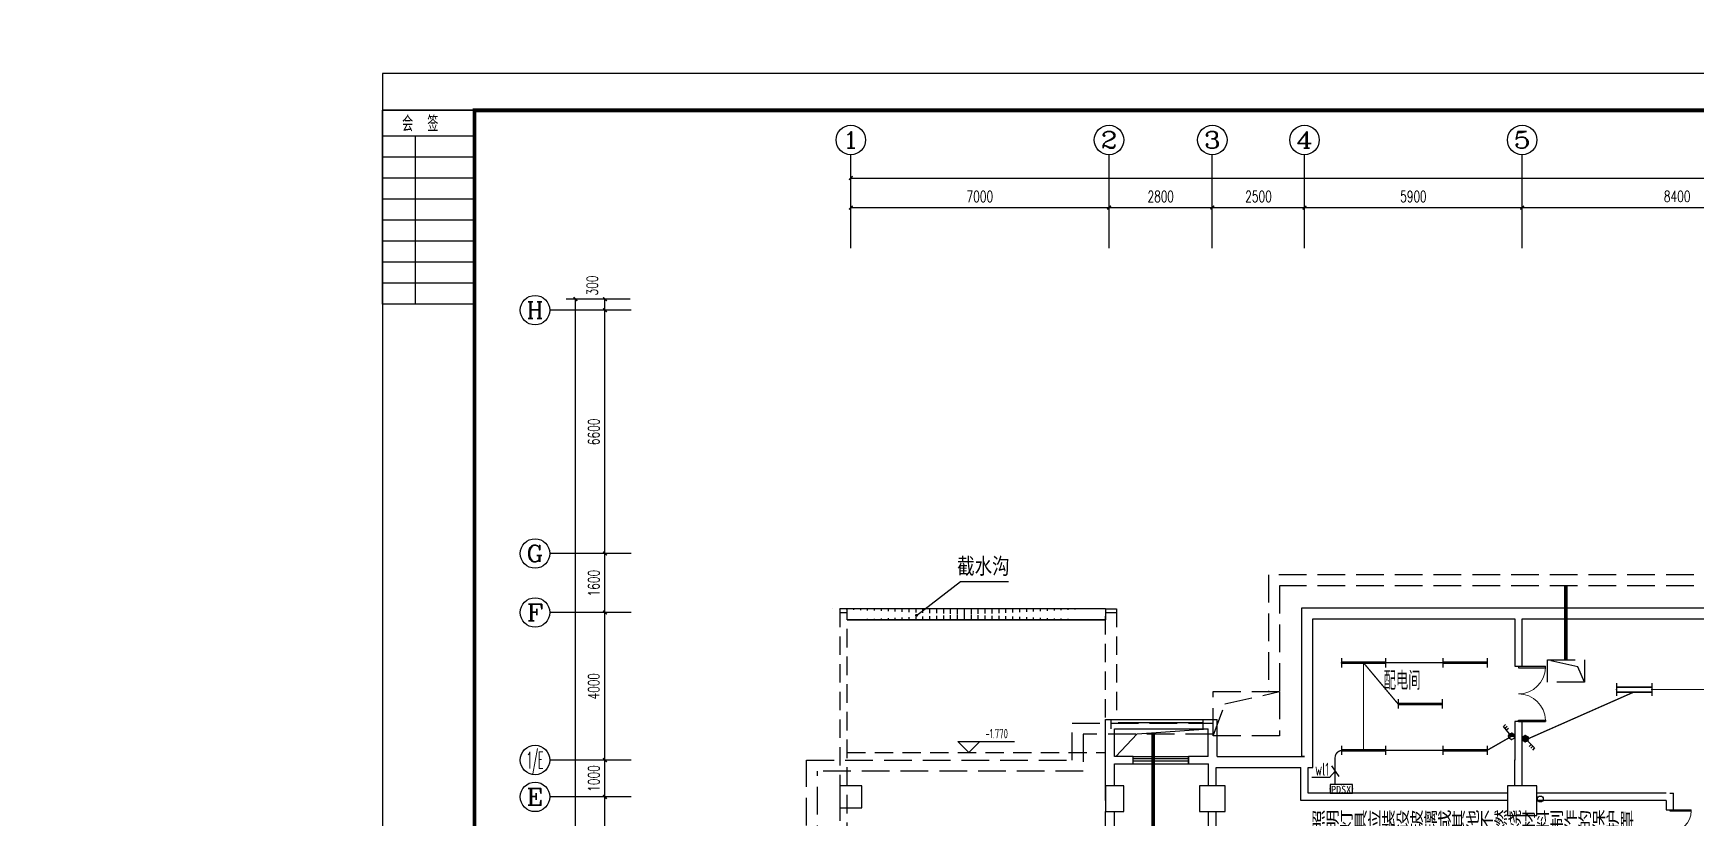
# Model space of a CAD drawing. Extents: x 2166032 to 5302137, y 581493 to 2416206.
# Drawn here: x 2424117 to 2469187, y 1281002 to 1302278 of the extents above; entities that cross this region are included whole.
import ezdxf
from ezdxf.enums import TextEntityAlignment as Align

# ---------------------------------------------------------------- set-up
doc = ezdxf.new("R2010")
doc.units = 0
doc.header["$LTSCALE"] = 1000
doc.header["$MEASUREMENT"] = 0
doc.linetypes.add('DASH', pattern=[0.35, 0.25, -0.1])
doc.linetypes.add('DASHED', pattern=[0.75, 0.5, -0.25])
for name, color, linetype in [('AXIS', 3, 'Continuous'), ('AXIS_TEXT', 7, 'Continuous'), ('COLUMN', 2, 'Continuous'), ('DIM-照明', 3, 'Continuous'), ('DIM_ELEV', 3, 'Continuous'), ('DIM_LEAD', 3, 'Continuous'), ('EQUIP-照明', 3, 'Continuous'), ('EQUIP-箱柜', 3, 'Continuous'), ('LVTRY', 8, 'Continuous'), ('PUB_TEXT', 7, 'Continuous'), ('PUB_TITLE', 137, 'Continuous'), ('TEL_TEXT', 7, 'Continuous'), ('text', 7, 'Continuous'), ('WALL', 8, 'Continuous'), ('WINDOW', 8, 'Continuous'), ('WIRE-照明', 1, 'Continuous'), ('地沟', 8, 'Continuous'), ('屋面', 151, 'Continuous'), ('消防', 7, 'Continuous')]:
    doc.layers.add(name, color=color, linetype=linetype)
doc.styles.add('_TCH_AXIS', font='complex_.ttf')
doc.styles.add('_TCH_DIM', font='tssdeng.shx', dxfattribs={"bigfont": 'tssdchn.shx'})
doc.styles.add('_TCH_LABEL', font='!tssdeng.shx', dxfattribs={"bigfont": '!tssdchn.shx'})
doc.styles.add('_TEL_DIM', font='@tssdeng.shx', dxfattribs={"width": 0.8, "height": 3.5, "bigfont": '!tssdchn.shx'})
doc.styles.add('COMPLEX', font='complex_.ttf')
doc.styles.add('DIM_FONT', font='simplex_.ttf', dxfattribs={"width": 0.7})
doc.styles.get("Standard").update_dxf_attribs({"font": 'tssdeng.shx', "bigfont": 'tssdchn.shx'})
doc.styles.add('TSSD_REIN', font='tssdeng.shx', dxfattribs={"width": 0.7, "bigfont": 'tssdchn.shx'})
doc.styles.add('YOUYUAN', font='simhei.ttf')
doc.dimstyles.new('DIMN', dxfattribs={"dimtxt": 300, "dimasz": 100, "dimexe": 250, "dimexo": 300, "dimgap": 150, "dimtad": 1, "dimdec": 0, "dimzin": 0, "dimdsep": 46, "dimtxsty": 'DIM_FONT', "dimblk": 'ARCHTICK', "dimcen": 0.09, "dimclrt": 7, "dimazin": 2, "dimtfac": 1, "dimtdec": 0, "dimtix": 1, "dimtmove": 2, "dimatfit": 3, "dimldrblk": 'ARCHTICK', "dimfxl": 1, "dimtolj": 1, "dimtzin": 0, "dimarcsym": 0})

# ---------------------------------------------------------------- blocks, each defined once
blk = doc.blocks.new('$会签栏$00000001')
at = {"layer": 'PUB_TITLE'}
for p, q in [((-52.6, 0), (-52.6, 25)), ((-46.9, 0), (-46.9, 25)), ((-41.2, 0), (-41.2, 25)), ((-35.5, 0), (-35.5, 25)), ((-29.8, 0), (-29.8, 25)), ((-24.1, 0), (-24.1, 25)), ((-18.4, 0), (-18.4, 25)), ((-12.7, 0), (-12.7, 25)), ((-7, 0), (-7, 25)), ((0, 0), (0, 25)), ((-52.6, 16), (-7, 16))]:
    blk.add_line(p, q, dxfattribs=at)
blk.add_lwpolyline([(0, 25), (0, 0), (-52.6, 0), (-52.6, 25)], close=True, dxfattribs=at)
at = {"layer": 'PUB_TITLE', "color": 0, "style": 'TSSD_REIN', "width": 0.75}
blk.add_text('会  签', height=4.219, rotation=270, dxfattribs=at).set_placement((-5.71, 19.67))
blk = doc.blocks.new('$equip$00001159')
for p, q in [((-1.2, 0.25), (-1.2, -0.25)), ((-1.2, 0), (1.2, 0)), ((1.2, 0.25), (1.2, -0.25))]:
    blk.add_line(p, q)
at = {"const_width": 0.14}
blk.add_lwpolyline([(-1.2, 0), (1.2, 0)], dxfattribs=at)
at = {"layer": 'EQUIP-照明'}
for p in [(-1.2, 0), (0, 0), (1.2, 0)]:
    blk.add_point(p, dxfattribs=at)
at = {"layer": 'EQUIP-照明', "flags": 9}
blk.add_attdef('A', (0, 0), '', height=0.00002, dxfattribs=at)
blk = doc.blocks.new('$equip$00001413')
for p, q in [((0.75, 0.6), (-0.75, 0.6)), ((-0.75, 0.6), (-0.75, 0)), ((-0.75, 0), (0.75, 0)), ((0.75, 0), (0.75, 0.6))]:
    blk.add_line(p, q)
for p in [(-0.75, 0.3), (0, 0.6), (0, 0), (0.75, 0.3)]:
    blk.add_point(p)
at = {"style": '_TCH_LABEL', "flags": 9}
blk.add_attdef('A', (0, 0), '', height=0.00002, dxfattribs=at)
blk = doc.blocks.new('$equip$00001215')
for p, q in [((0, 0.42), (0, 0)), ((0.15, 0.36), (0.62, 0.83)), ((0.4, 0.61), (0.54, 0.47)), ((0.51, 0.72), (0.65, 0.58)), ((0.62, 0.83), (0.77, 0.69))]:
    blk.add_line(p, q)
blk.add_circle((0, 0.21), 0.208)
for p in [(-0.21, 0.21), (0, 0.42), (0, 0), (0.21, 0.21)]:
    blk.add_point(p)
for points in [[(0.1, 0.39), (0.1, 0.03), (0, 0.42), (0, 0)], [(0.18, 0.31), (0.18, 0.1), (0.1, 0.39), (0.1, 0.03)], [(0.21, 0.21), (0.21, 0.21), (0.18, 0.31), (0.18, 0.1)]]:
    blk.add_solid(points)
at = {"flags": 9}
blk.add_attdef('A', (0, 0), '', height=0.00002, dxfattribs=at)
blk = doc.blocks.new('$equip$00001160')
for p, q in [((-1.2, 0.42), (-1.2, -0.42)), ((-1.2, 0.17), (1.2, 0.17)), ((1.2, 0.42), (1.2, -0.42)), ((-1.2, -0.17), (1.2, -0.17))]:
    blk.add_line(p, q)
at = {"const_width": 0.1}
for points in [[(-1.2, 0.17), (1.2, 0.17)], [(-1.2, -0.17), (1.2, -0.17)]]:
    blk.add_lwpolyline(points, dxfattribs=at)
at = {"layer": 'EQUIP-照明'}
for p in [(-1.2, 0), (0, 0.17), (1.2, 0), (0, -0.17)]:
    blk.add_point(p, dxfattribs=at)
at = {"layer": 'EQUIP-照明', "flags": 9}
blk.add_attdef('A', (0, 0), '', height=0.00002, dxfattribs=at)
blk = doc.blocks.new('$equip$00001964')
for p, q in [((0.15, 0.36), (0.62, 0.83)), ((0.4, 0.61), (0.54, 0.47)), ((0.51, 0.72), (0.65, 0.58)), ((0.62, 0.83), (0.77, 0.69))]:
    blk.add_line(p, q)
blk.add_circle((0, 0.21), 0.208)
for p in [(-0.21, 0.21), (0, 0.42), (0, 0), (0.21, 0.21)]:
    blk.add_point(p)
for points in [[(-0.18, 0.31), (0.18, 0.31), (-0.21, 0.21), (0.21, 0.21)], [(-0.18, 0.1), (0.18, 0.1), (-0.21, 0.21), (0.21, 0.21)], [(-0.1, 0.39), (0.1, 0.39), (-0.18, 0.31), (0.18, 0.31)], [(-0.1, 0.03), (0.1, 0.03), (-0.18, 0.1), (0.18, 0.1)], [(0, 0.42), (0, 0.42), (-0.1, 0.39), (0.1, 0.39)], [(0, 0), (0, 0), (-0.1, 0.03), (0.1, 0.03)]]:
    blk.add_solid(points)
at = {"layer": 'TEL_TEXT', "style": '_TEL_DIM', "flags": 1}
blk.add_attdef('A', text='', height=0.00002, dxfattribs=at).set_placement((0, 0), align=Align.MIDDLE_CENTER)
blk = doc.blocks.new('_ArchTick')
at = {"color": 0, "linetype": 'ByBlock', "const_width": 0.4}
blk.add_lwpolyline([(-0.5, -0.5), (0.5, 0.5)], dxfattribs=at)
blk = doc.blocks.new('*D2766')
at = {"layer": 'AXIS', "color": 0, "lineweight": -2}
for p, q in [((2446282, 1296848), (2446282, 1297800)), ((2453282, 1296848), (2453282, 1297800)), ((2446282, 1297550), (2453282, 1297550))]:
    blk.add_line(p, q, dxfattribs=at)
at = {"layer": 'Defpoints', "color": 0}
for p in [(2453282, 1297550), (2446282, 1296548), (2453282, 1296548)]:
    blk.add_point(p, dxfattribs=at)
at = {"layer": 'AXIS', "color": 0, "lineweight": -2, "xscale": 100, "yscale": 100, "zscale": 100, "rotation": 180}
blk.add_blockref('_ArchTick', (2446282, 1297550), dxfattribs=at)
at = {"layer": 'AXIS', "color": 0, "lineweight": -2, "xscale": 100, "yscale": 100, "zscale": 100}
blk.add_blockref('_ArchTick', (2453282, 1297550), dxfattribs=at)
at = {"layer": 'AXIS', "color": 7, "insert": (2449782, 1297851), "char_height": 300, "attachment_point": 5, "style": 'DIM_FONT'}
blk.add_mtext('\\A1;7000', dxfattribs=at)
blk = doc.blocks.new('*D2767')
at = {"layer": 'AXIS', "color": 0, "lineweight": -2}
for p, q in [((2453282, 1296848), (2453282, 1297800)), ((2456082, 1296848), (2456082, 1297800)), ((2453282, 1297550), (2456082, 1297550))]:
    blk.add_line(p, q, dxfattribs=at)
at = {"layer": 'Defpoints', "color": 0}
for p in [(2456082, 1297550), (2453282, 1296548), (2456082, 1296548)]:
    blk.add_point(p, dxfattribs=at)
at = {"layer": 'AXIS', "color": 0, "lineweight": -2, "xscale": 100, "yscale": 100, "zscale": 100, "rotation": 180}
blk.add_blockref('_ArchTick', (2453282, 1297550), dxfattribs=at)
at = {"layer": 'AXIS', "color": 0, "lineweight": -2, "xscale": 100, "yscale": 100, "zscale": 100}
blk.add_blockref('_ArchTick', (2456082, 1297550), dxfattribs=at)
at = {"layer": 'AXIS', "color": 7, "insert": (2454682, 1297851), "char_height": 300, "attachment_point": 5, "style": 'DIM_FONT'}
blk.add_mtext('\\A1;2800', dxfattribs=at)
blk = doc.blocks.new('*D2768')
at = {"layer": 'AXIS', "color": 0, "lineweight": -2}
for p, q in [((2456082, 1296848), (2456082, 1297800)), ((2458582, 1296848), (2458582, 1297800)), ((2456082, 1297550), (2458582, 1297550))]:
    blk.add_line(p, q, dxfattribs=at)
at = {"layer": 'Defpoints', "color": 0}
for p in [(2458582, 1297550), (2456082, 1296548), (2458582, 1296548)]:
    blk.add_point(p, dxfattribs=at)
at = {"layer": 'AXIS', "color": 0, "lineweight": -2, "xscale": 100, "yscale": 100, "zscale": 100, "rotation": 180}
blk.add_blockref('_ArchTick', (2456082, 1297550), dxfattribs=at)
at = {"layer": 'AXIS', "color": 0, "lineweight": -2, "xscale": 100, "yscale": 100, "zscale": 100}
blk.add_blockref('_ArchTick', (2458582, 1297550), dxfattribs=at)
at = {"layer": 'AXIS', "color": 7, "insert": (2457332, 1297851), "char_height": 300, "attachment_point": 5, "style": 'DIM_FONT'}
blk.add_mtext('\\A1;2500', dxfattribs=at)
blk = doc.blocks.new('*D2769')
at = {"layer": 'AXIS', "color": 0, "lineweight": -2}
for p, q in [((2458582, 1296848), (2458582, 1297800)), ((2464482, 1296848), (2464482, 1297800)), ((2458582, 1297550), (2464482, 1297550))]:
    blk.add_line(p, q, dxfattribs=at)
at = {"layer": 'Defpoints', "color": 0}
for p in [(2464482, 1297550), (2458582, 1296548), (2464482, 1296548)]:
    blk.add_point(p, dxfattribs=at)
at = {"layer": 'AXIS', "color": 0, "lineweight": -2, "xscale": 100, "yscale": 100, "zscale": 100, "rotation": 180}
blk.add_blockref('_ArchTick', (2458582, 1297550), dxfattribs=at)
at = {"layer": 'AXIS', "color": 0, "lineweight": -2, "xscale": 100, "yscale": 100, "zscale": 100}
blk.add_blockref('_ArchTick', (2464482, 1297550), dxfattribs=at)
at = {"layer": 'AXIS', "color": 7, "insert": (2461532, 1297851), "char_height": 300, "attachment_point": 5, "style": 'DIM_FONT'}
blk.add_mtext('\\A1;5900', dxfattribs=at)
blk = doc.blocks.new('*D2770')
at = {"layer": 'AXIS', "color": 0, "lineweight": -2}
for p, q in [((2464482, 1296848), (2464482, 1297800)), ((2472882, 1296848), (2472882, 1297800)), ((2464482, 1297550), (2472882, 1297550))]:
    blk.add_line(p, q, dxfattribs=at)
at = {"layer": 'Defpoints', "color": 0}
for p in [(2472882, 1297550), (2464482, 1296548), (2472882, 1296548)]:
    blk.add_point(p, dxfattribs=at)
at = {"layer": 'AXIS', "color": 0, "lineweight": -2, "xscale": 100, "yscale": 100, "zscale": 100, "rotation": 180}
blk.add_blockref('_ArchTick', (2464482, 1297550), dxfattribs=at)
at = {"layer": 'AXIS', "color": 0, "lineweight": -2, "xscale": 100, "yscale": 100, "zscale": 100}
blk.add_blockref('_ArchTick', (2472882, 1297550), dxfattribs=at)
at = {"layer": 'AXIS', "color": 7, "insert": (2468682, 1297854), "char_height": 300, "attachment_point": 5, "style": 'DIM_FONT'}
blk.add_mtext('\\A1;8400', dxfattribs=at)
blk = doc.blocks.new('*D2779')
at = {"layer": 'AXIS', "color": 0, "lineweight": -2}
for p, q in [((2446282, 1297148), (2446282, 1298600)), ((2523912, 1297148), (2523912, 1298600)), ((2446282, 1298350), (2523912, 1298350))]:
    blk.add_line(p, q, dxfattribs=at)
at = {"layer": 'Defpoints', "color": 0}
for p in [(2523912, 1298350), (2446282, 1296848), (2523912, 1296848)]:
    blk.add_point(p, dxfattribs=at)
at = {"layer": 'AXIS', "color": 0, "lineweight": -2, "xscale": 100, "yscale": 100, "zscale": 100, "rotation": 180}
blk.add_blockref('_ArchTick', (2446282, 1298350), dxfattribs=at)
at = {"layer": 'AXIS', "color": 0, "lineweight": -2, "xscale": 100, "yscale": 100, "zscale": 100}
blk.add_blockref('_ArchTick', (2523912, 1298350), dxfattribs=at)
at = {"layer": 'AXIS', "color": 7, "insert": (2485097, 1298651), "char_height": 300, "attachment_point": 5, "style": 'DIM_FONT'}
blk.add_mtext('\\A1;77630', dxfattribs=at)
blk = doc.blocks.new('*D2805')
at = {"layer": 'AXIS', "color": 0, "lineweight": -2}
for p, q in [((2440179, 1281567), (2439366, 1281567)), ((2439616, 1274367), (2439616, 1281567)), ((2440179, 1274367), (2439366, 1274367))]:
    blk.add_line(p, q, dxfattribs=at)
at = {"layer": 'Defpoints', "color": 0}
for p in [(2439616, 1281567), (2440479, 1281567), (2440479, 1274367)]:
    blk.add_point(p, dxfattribs=at)
at = {"layer": 'AXIS', "color": 0, "lineweight": -2, "xscale": 100, "yscale": 100, "zscale": 100}
for p, rotation in [((2439616, 1281567), 90), ((2439616, 1274367), 270)]:
    blk.add_blockref('_ArchTick', p, dxfattribs=dict(at, rotation=rotation))
at = {"layer": 'AXIS', "color": 7, "insert": (2439315, 1277967), "char_height": 300, "attachment_point": 5, "rotation": 90, "style": 'DIM_FONT'}
blk.add_mtext('\\A1;7200', dxfattribs=at)
blk = doc.blocks.new('*D2806')
at = {"layer": 'AXIS', "color": 0, "lineweight": -2}
for p, q in [((2440179, 1282567), (2439366, 1282567)), ((2439616, 1281567), (2439616, 1282567)), ((2440179, 1281567), (2439366, 1281567))]:
    blk.add_line(p, q, dxfattribs=at)
at = {"layer": 'Defpoints', "color": 0}
for p in [(2439616, 1282567), (2440479, 1282567), (2440479, 1281567)]:
    blk.add_point(p, dxfattribs=at)
at = {"layer": 'AXIS', "color": 0, "lineweight": -2, "xscale": 100, "yscale": 100, "zscale": 100}
for p, rotation in [((2439616, 1282567), 90), ((2439616, 1281567), 270)]:
    blk.add_blockref('_ArchTick', p, dxfattribs=dict(at, rotation=rotation))
at = {"layer": 'AXIS', "color": 7, "insert": (2439315, 1282067), "char_height": 300, "attachment_point": 5, "rotation": 90, "style": 'DIM_FONT'}
blk.add_mtext('\\A1;1000', dxfattribs=at)
blk = doc.blocks.new('*D2807')
at = {"layer": 'AXIS', "color": 0, "lineweight": -2}
for p, q in [((2440179, 1286567), (2439366, 1286567)), ((2439616, 1282567), (2439616, 1286567)), ((2440179, 1282567), (2439366, 1282567))]:
    blk.add_line(p, q, dxfattribs=at)
at = {"layer": 'Defpoints', "color": 0}
for p in [(2439616, 1286567), (2440479, 1286567), (2440479, 1282567)]:
    blk.add_point(p, dxfattribs=at)
at = {"layer": 'AXIS', "color": 0, "lineweight": -2, "xscale": 100, "yscale": 100, "zscale": 100}
for p, rotation in [((2439616, 1286567), 90), ((2439616, 1282567), 270)]:
    blk.add_blockref('_ArchTick', p, dxfattribs=dict(at, rotation=rotation))
at = {"layer": 'AXIS', "color": 7, "insert": (2439311, 1284567), "char_height": 300, "attachment_point": 5, "rotation": 90, "style": 'DIM_FONT'}
blk.add_mtext('\\A1;4000', dxfattribs=at)
blk = doc.blocks.new('*D2808')
at = {"layer": 'AXIS', "color": 0, "lineweight": -2}
for p, q in [((2440179, 1288167), (2439366, 1288167)), ((2439616, 1286567), (2439616, 1288167)), ((2440179, 1286567), (2439366, 1286567))]:
    blk.add_line(p, q, dxfattribs=at)
at = {"layer": 'Defpoints', "color": 0}
for p in [(2439616, 1288167), (2440479, 1288167), (2440479, 1286567)]:
    blk.add_point(p, dxfattribs=at)
at = {"layer": 'AXIS', "color": 0, "lineweight": -2, "xscale": 100, "yscale": 100, "zscale": 100}
for p, rotation in [((2439616, 1288167), 90), ((2439616, 1286567), 270)]:
    blk.add_blockref('_ArchTick', p, dxfattribs=dict(at, rotation=rotation))
at = {"layer": 'AXIS', "color": 7, "insert": (2439315, 1287367), "char_height": 300, "attachment_point": 5, "rotation": 90, "style": 'DIM_FONT'}
blk.add_mtext('\\A1;1600', dxfattribs=at)
blk = doc.blocks.new('*D2809')
at = {"layer": 'AXIS', "color": 0, "lineweight": -2}
for p, q in [((2440179, 1294767), (2439366, 1294767)), ((2439616, 1288167), (2439616, 1294767)), ((2440179, 1288167), (2439366, 1288167))]:
    blk.add_line(p, q, dxfattribs=at)
at = {"layer": 'Defpoints', "color": 0}
for p in [(2439616, 1294767), (2440479, 1294767), (2440479, 1288167)]:
    blk.add_point(p, dxfattribs=at)
at = {"layer": 'AXIS', "color": 0, "lineweight": -2, "xscale": 100, "yscale": 100, "zscale": 100}
for p, rotation in [((2439616, 1294767), 90), ((2439616, 1288167), 270)]:
    blk.add_blockref('_ArchTick', p, dxfattribs=dict(at, rotation=rotation))
at = {"layer": 'AXIS', "color": 7, "insert": (2439315, 1291467), "char_height": 300, "attachment_point": 5, "rotation": 90, "style": 'DIM_FONT'}
blk.add_mtext('\\A1;6600', dxfattribs=at)
blk = doc.blocks.new('*D2810')
at = {"layer": 'AXIS', "color": 0, "lineweight": -2}
for p, q in [((2440179, 1295067), (2439366, 1295067)), ((2439616, 1294767), (2439616, 1295067)), ((2440179, 1294767), (2439366, 1294767))]:
    blk.add_line(p, q, dxfattribs=at)
at = {"layer": 'Defpoints', "color": 0}
for p in [(2439616, 1295067), (2440479, 1295067), (2440479, 1294767)]:
    blk.add_point(p, dxfattribs=at)
at = {"layer": 'AXIS', "color": 0, "lineweight": -2, "xscale": 100, "yscale": 100, "zscale": 100}
for p, rotation in [((2439616, 1295067), 90), ((2439616, 1294767), 270)]:
    blk.add_blockref('_ArchTick', p, dxfattribs=dict(at, rotation=rotation))
at = {"layer": 'AXIS', "color": 7, "insert": (2439271, 1295437), "char_height": 300, "attachment_point": 5, "rotation": 90, "style": 'DIM_FONT'}
blk.add_mtext('\\A1;300', dxfattribs=at)
blk = doc.blocks.new('*D2811')
at = {"layer": 'AXIS', "color": 0, "lineweight": -2}
for p, q in [((2440296, 1295067), (2438566, 1295067)), ((2438816, 1255442), (2438816, 1295067)), ((2440296, 1255442), (2438566, 1255442))]:
    blk.add_line(p, q, dxfattribs=at)
at = {"layer": 'Defpoints', "color": 0}
for p in [(2438816, 1295067), (2440596, 1295067), (2440596, 1255442)]:
    blk.add_point(p, dxfattribs=at)
at = {"layer": 'AXIS', "color": 0, "lineweight": -2, "xscale": 100, "yscale": 100, "zscale": 100}
for p, rotation in [((2438816, 1295067), 90), ((2438816, 1255442), 270)]:
    blk.add_blockref('_ArchTick', p, dxfattribs=dict(at, rotation=rotation))
at = {"layer": 'AXIS', "color": 7, "insert": (2438515, 1275255), "char_height": 300, "attachment_point": 5, "rotation": 90, "style": 'DIM_FONT'}
blk.add_mtext('\\A1;39625', dxfattribs=at)
blk = doc.blocks.new('_AXISO')
blk.add_circle((0, 0), 0.5)
at = {"layer": 'AXIS_TEXT', "style": 'COMPLEX', "width": 1.171875}
blk.add_attdef('A', text='', height=0.56, dxfattribs=at).set_placement((-0.25, -0.28), (0.25, -0.28), align=Align.FIT)
blk = doc.blocks.new('$DorLib2D$00000002')
for p, q in [((-0.5, 0), (-0.5, 0.4875)), ((-0.475, 0.4875), (-0.5, 0.4875)), ((-0.475, 0), (-0.475, 0.4875)), ((0.475, 0), (0.475, 0.4875)), ((0.475, 0.4875), (0.5, 0.4875)), ((0.5, 0), (0.5, 0.4875)), ((-0.5, 0), (-0.475, 0)), ((0.5, 0), (0.475, 0))]:
    blk.add_line(p, q)
at = {"lineweight": 13}
for centre, start, end in [((-0.4875, 0), 0, 88.53072), ((0.4875, 0), 91.46928, 180)]:
    blk.add_arc(centre, 0.4875, start, end, dxfattribs=at)
blk = doc.blocks.new('$TCHSYS$WIN2D')
for p, q in [((-0.5, 0.5), (0.5, 0.5)), ((-0.5, 0.5), (-0.5, -0.5)), ((0.5, 0.5), (0.5, -0.5)), ((0.5, 0.167), (-0.5, 0.167)), ((0.5, -0.167), (-0.5, -0.167)), ((-0.5, -0.5), (0.5, -0.5))]:
    blk.add_line(p, q)

msp = doc.modelspace()

# ---------------------------------------------------------------- hatches: boundary and pattern name
at = {"layer": '消防'}
h = msp.add_hatch(dxfattribs=at)
h.set_pattern_fill('ACAD_ISO02W100', color=252, scale=500, angle=-90, style=0)
h.set_pattern_definition([(270, (2382978.35, 2115284.8), (187.5, -3e-14), [450, -112.5])])
edge = h.paths.add_edge_path()
edge.add_line((2452783.1, 1286367.4), (2446183.1, 1286367.4))
edge.add_line((2452783.1, 1286667.4), (2445783.1, 1286667.4))

# ---------------------------------------------------------------- linework, layer by layer
at = {"color": 252}
msp.add_line((2453181.7, 1286367.4), (2446181.7, 1286367.4), dxfattribs=at)
msp.add_circle((2604640.5, 1020101.3), 438608.5)
at = {"layer": 'AXIS'}
for p, q in [((2446281.7, 1296452.3), (2446281.7, 1298983.4)), ((2453281.7, 1296452.3), (2453281.7, 1298983.4)), ((2456081.7, 1296452.3), (2456081.7, 1298983.4)), ((2458581.7, 1296452.3), (2458581.7, 1298983.4)), ((2464481.7, 1296452.3), (2464481.7, 1298983.4)), ((2440327.4, 1294767.4), (2438120.4, 1294767.4)), ((2440327.4, 1288167.4), (2438120.4, 1288167.4)), ((2440327.4, 1286567.4), (2438120.4, 1286567.4)), ((2440327.4, 1282567.4), (2438120.4, 1282567.4)), ((2440327.4, 1281567.4), (2438120.4, 1281567.4))]:
    msp.add_line(p, q, dxfattribs=at)
msp.add_lwpolyline([(2453466.1, 1282667.4), (2454041.8, 1283277.5), (2455966.1, 1283417.4)], dxfattribs=at)
at = {"layer": 'COLUMN'}
for p, q in [((2446581.7, 1281867.4), (2445981.7, 1281867.4)), ((2445981.7, 1281867.4), (2445981.7, 1281267.4)), ((2446581.7, 1281267.4), (2446581.7, 1281867.4)), ((2453681.7, 1281867.4), (2453181.7, 1281867.4)), ((2453181.7, 1281867.4), (2453181.7, 1281167.4)), ((2453681.7, 1281167.4), (2453681.7, 1281867.4)), ((2456430.1, 1281867.4), (2455730.1, 1281867.4)), ((2455730.1, 1281867.4), (2455730.1, 1281167.4)), ((2456430.1, 1281167.4), (2456430.1, 1281867.4)), ((2464880.1, 1281867.4), (2464080.1, 1281867.4)), ((2464080.1, 1281867.4), (2464080.1, 1281067.4)), ((2464880.1, 1281067.4), (2464880.1, 1281867.4)), ((2445981.7, 1281267.4), (2446581.7, 1281267.4)), ((2453181.7, 1281167.4), (2453681.7, 1281167.4)), ((2455730.1, 1281167.4), (2456430.1, 1281167.4)), ((2464080.1, 1281067.4), (2464880.1, 1281067.4))]:
    msp.add_line(p, q, dxfattribs=at)
at = {"layer": 'DIM-照明'}
msp.add_line((2459311.4, 1282405.6), (2459510.2, 1282117.6), dxfattribs=at)
for points in [[(2459410.8, 1282261.6), (2459257.4, 1282093.3)], [(2459257.4, 1282093.3), (2458780.9, 1282093.3)]]:
    msp.add_lwpolyline(points, dxfattribs=at)
at = {"layer": 'DIM_ELEV'}
for p, q in [((2449481.7, 1282767.4), (2449181.7, 1283067.4)), ((2449181.7, 1283067.4), (2450715, 1283067.4)), ((2449481.7, 1282767.4), (2449781.7, 1283067.4))]:
    msp.add_line(p, q, dxfattribs=at)
at = {"layer": 'DIM_LEAD'}
for p, q in [((2448061.2, 1286491.2), (2449259.4, 1287410.6)), ((2449259.4, 1287410.6), (2450556, 1287410.6))]:
    msp.add_line(p, q, dxfattribs=at)
at = {"layer": 'DIM_LEAD', "const_width": 40}
msp.add_lwpolyline([(2448045.3, 1286479, 1), (2448077.1, 1286503.4, 1)], format="xyb", close=True, dxfattribs=at)
at = {"layer": 'LVTRY'}
for p, q in [((2453532.1, 1283667.4), (2455832.1, 1283667.4)), ((2453532.1, 1283667.4), (2455832.1, 1283667.4)), ((2453532.1, 1283587.4), (2455832.1, 1283587.4)), ((2453532.1, 1283587.4), (2455832.1, 1283587.4)), ((2453532.1, 1283417.4), (2455832.1, 1283417.4)), ((2453532.1, 1283417.4), (2455832.1, 1283417.4))]:
    msp.add_line(p, q, dxfattribs=at)
at = {"layer": 'PUB_TITLE'}
msp.add_lwpolyline([(2433582.7, 1241787.6), (2538682.7, 1241787.6), (2538682.7, 1301187.6), (2433582.7, 1301187.6)], close=True, dxfattribs=at)
at = {"layer": 'PUB_TITLE', "const_width": 100}
msp.add_lwpolyline([(2436082.7, 1242787.6), (2537682.7, 1242787.6), (2537682.7, 1300187.6), (2436082.7, 1300187.6)], close=True, dxfattribs=at)
at = {"layer": 'WALL', "linetype": 'DASHED'}
for p, q in [((2445981.7, 1286567.4), (2446181.7, 1286567.4)), ((2446181.7, 1272121.4), (2446181.7, 1286567.4)), ((2453181.7, 1281467.4), (2453181.7, 1286567.4)), ((2453181.7, 1286567.4), (2453481.7, 1286567.4))]:
    msp.add_line(p, q, dxfattribs=at)
at = {"layer": 'WALL'}
for p, q in [((2458504.8, 1286692.4), (2464381.7, 1286692.4)), ((2458504.8, 1282667.4), (2458504.8, 1286692.4)), ((2458804.8, 1286392.4), (2464281.7, 1286392.4)), ((2458804.8, 1282367.4), (2458804.8, 1286392.4)), ((2464281.7, 1286392.4), (2464281.7, 1285109.6)), ((2464381.7, 1286692.4), (2500881.7, 1286692.4)), ((2464481.7, 1285109.6), (2464481.7, 1286392.4)), ((2464481.7, 1286392.4), (2500781.7, 1286392.4)), ((2464281.7, 1285109.6), (2464481.7, 1285109.6)), ((2453181.7, 1283667.4), (2456216.1, 1283667.4)), ((2453181.7, 1282567.4), (2453181.7, 1283667.4)), ((2456216.1, 1282667.4), (2456216.1, 1283667.4)), ((2464481.7, 1283609.6), (2464281.7, 1283609.6)), ((2464281.7, 1283609.6), (2464281.7, 1282567.4)), ((2464481.7, 1282567.4), (2464481.7, 1283609.6)), ((2453431.7, 1283417.4), (2455966.1, 1283417.4)), ((2453431.7, 1282667.4), (2453431.7, 1283417.4)), ((2455966.1, 1282667.4), (2455966.1, 1283417.4)), ((2453181.7, 1281867.4), (2453181.7, 1282567.4)), ((2453931.7, 1282667.4), (2453431.7, 1282667.4)), ((2453431.7, 1282467.4), (2453931.7, 1282467.4)), ((2453431.7, 1281867.4), (2453431.7, 1282467.4)), ((2453931.7, 1282467.4), (2453931.7, 1282667.4)), ((2455966.1, 1282667.4), (2455431.7, 1282667.4)), ((2455431.7, 1282667.4), (2455431.7, 1282467.4)), ((2455431.7, 1282467.4), (2455981.7, 1282467.4)), ((2455981.7, 1281867.4), (2455981.7, 1282467.4)), ((2456181.7, 1282367.4), (2458481.7, 1282367.4)), ((2456181.7, 1281867.4), (2456181.7, 1282367.4)), ((2456216.1, 1282667.4), (2458581.7, 1282667.4)), ((2458481.7, 1281467.4), (2458481.7, 1282367.4)), ((2458581.7, 1282667.4), (2458504.8, 1282667.4)), ((2458681.7, 1281667.4), (2458681.7, 1282367.4)), ((2458681.7, 1282367.4), (2458804.8, 1282367.4)), ((2464281.7, 1281867.4), (2464281.7, 1282570.9)), ((2464481.7, 1281867.4), (2464481.7, 1282570.9)), ((2464080.1, 1281467.4), (2458481.7, 1281467.4)), ((2464080.1, 1281667.4), (2458681.7, 1281667.4)), ((2468381.7, 1281667.4), (2464880.1, 1281667.4)), ((2468381.7, 1281467.4), (2464880.1, 1281467.4)), ((2468381.7, 1281467.4), (2468381.7, 1281217.4)), ((2468481.6, 1281665.2), (2468581.7, 1281667.4)), ((2468483.8, 1281665.1), (2468481.6, 1281665.2)), ((2468581.7, 1281567.4), (2468581.7, 1281667.4)), ((2468581.7, 1281217.4), (2468581.7, 1281567.4)), ((2453181.7, 1274467.4), (2453181.7, 1281167.4)), ((2453431.7, 1274467.4), (2453431.7, 1281167.4)), ((2455981.7, 1276967.4), (2455981.7, 1281167.4)), ((2456181.7, 1277067.4), (2456181.7, 1281167.4)), ((2468381.7, 1281217.4), (2468581.7, 1281217.4))]:
    msp.add_line(p, q, dxfattribs=at)
at = {"layer": 'WALL', "color": 252, "linetype": 'DASHED'}
msp.add_line((2446181.7, 1282767.4), (2453181.7, 1282767.4), dxfattribs=at)
at = {"layer": 'WALL', "linetype": 'DASHED'}
for points in [[(2446181.7, 1286667.4), (2445981.7, 1286667.4), (2445981.7, 1271989.1)], [(2453181.7, 1286667.4), (2453481.7, 1286667.4), (2453481.7, 1283667.4)]]:
    msp.add_lwpolyline(points, dxfattribs=at)
at = {"layer": 'WINDOW', "linetype": 'DASH'}
for p, q in [((2453332.1, 1283667.4), (2453332.1, 1283417.4)), ((2455832.1, 1283417.4), (2455832.1, 1283667.4))]:
    msp.add_line(p, q, dxfattribs=at)
at = {"layer": 'WIRE-照明', "color": 1, "linetype": 'Continuous', "const_width": 35}
for points in [[(2460179.8, 1285204.9), (2460179.8, 1282829.9)], [(2460779.8, 1285204.9), (2462329.8, 1285204.9)], [(2460779.8, 1282829.9), (2462329.8, 1282829.9)]]:
    msp.add_lwpolyline(points, dxfattribs=at)
at = {"layer": 'WIRE-照明', "linetype": 'Continuous', "const_width": 35}
for points in [[(2460179.8, 1285204.9), (2461116.2, 1284089.2)], [(2464648.3, 1283146.4), (2467515, 1284413.2)], [(2467995, 1284479.9), (2471251.8, 1284479.9)], [(2463529.8, 1282829.9), (2464197.1, 1283211.7)]]:
    msp.add_lwpolyline(points, dxfattribs=at)
msp.add_lwpolyline([(2459579.8, 1282829.9), (2459610.8, 1282829.9, 0.4142136), (2459410.8, 1282629.9), (2459410.8, 1281907.4)], format="xyb", dxfattribs=at)
at = {"layer": '地沟', "linetype": 'DASH', "ltscale": 3}
for p, q in [((2465989.7, 1285096.5), (2465167.6, 1285280.4)), ((2466167.6, 1284680.4), (2465989.7, 1285096.5)), ((2456104.8, 1283221.7), (2456423.4, 1284090.5)), ((2456423.4, 1284090.5), (2457904.8, 1284421.7)), ((2445381.7, 1254842.4), (2445381.7, 1282267.4))]:
    msp.add_line(p, q, dxfattribs=at)
for points in [[(2503781.7, 1287592.4), (2457604.8, 1287592.4), (2457604.8, 1284421.7)], [(2503781.7, 1287292.4), (2457904.8, 1287292.4), (2457904.8, 1284421.7)], [(2445081.7, 1282567.4), (2452281.7, 1282567.4), (2452281.7, 1283567.5), (2456104.8, 1283567.5)], [(2456104.8, 1283267.5), (2452581.7, 1283267.5), (2452581.7, 1282267.4), (2445381.7, 1282267.4)], [(2475981.7, 1254542.4), (2445081.7, 1254542.4), (2445081.7, 1282567.4)]]:
    msp.add_lwpolyline(points, dxfattribs=at)
at = {"layer": '地沟', "linetype": 'DASH', "ltscale": 2, "const_width": 100}
msp.add_lwpolyline([(2465667.6, 1285280.4), (2465667.6, 1287292.4)], dxfattribs=at)
at = {"layer": '地沟', "linetype": 'DASH', "ltscale": 3}
for points in [[(2466167.6, 1284680.4), (2465167.6, 1284680.4), (2465167.6, 1285280.4), (2466167.6, 1285280.4)], [(2457904.8, 1284421.7), (2457904.8, 1283221.7), (2456104.8, 1283221.7), (2456104.8, 1284421.7)]]:
    msp.add_lwpolyline(points, close=True, dxfattribs=at)
at = {"layer": '地沟', "linetype": 'DASH', "const_width": 100}
msp.add_lwpolyline([(2454474.7, 1280672.9), (2454474.7, 1283267.5)], dxfattribs=at)
at = {"layer": '屋面', "color": 6}
msp.add_circle((2464975.4, 1281509.8), 80, dxfattribs=at)
at = {"layer": '消防', "color": 252}
for p, q in [((2453181.7, 1286667.4), (2446181.7, 1286667.4)), ((2446181.7, 1286367.4), (2446181.7, 1286667.4)), ((2446181.7, 1286367.4), (2453181.7, 1286367.4)), ((2446181.7, 1286367.4), (2453181.7, 1286367.4)), ((2453181.7, 1286367.4), (2446581.7, 1286367.4)), ((2453181.7, 1286667.4), (2453181.7, 1286367.4))]:
    msp.add_line(p, q, dxfattribs=at)

# ---------------------------------------------------------------- block references
at = {"layer": 'AXIS'}
ref = msp.add_blockref('_AXISO', (2446281.7, 1299383.4), dxfattribs=dict(at, xscale=800, yscale=800, zscale=800))
ref.add_attrib('A', '1', dxfattribs={"layer": 'AXIS_TEXT', "height": 452.5, "style": '_TCH_AXIS', "width": 1.388087}).set_placement((2446055.4, 1299157.1), (2446507.9, 1299157.1), align=Align.FIT)
ref = msp.add_blockref('_AXISO', (2453281.7, 1299383.4), dxfattribs=dict(at, xscale=800, yscale=800, zscale=800))
ref.add_attrib('A', '2', dxfattribs={"layer": 'AXIS_TEXT', "height": 452.5, "style": '_TCH_AXIS', "width": 1.049113}).set_placement((2453055.4, 1299157.1), (2453507.9, 1299157.1), align=Align.FIT)
ref = msp.add_blockref('_AXISO', (2456081.7, 1299383.4), dxfattribs=dict(at, xscale=800, yscale=800, zscale=800))
ref.add_attrib('A', '3', dxfattribs={"layer": 'AXIS_TEXT', "height": 452.5, "style": '_TCH_AXIS', "width": 1.049113}).set_placement((2455855.4, 1299157.1), (2456307.9, 1299157.1), align=Align.FIT)
ref = msp.add_blockref('_AXISO', (2458581.7, 1299383.4), dxfattribs=dict(at, xscale=800, yscale=800, zscale=800))
ref.add_attrib('A', '4', dxfattribs={"layer": 'AXIS_TEXT', "height": 452.5, "style": '_TCH_AXIS'}).set_placement((2458355.4, 1299157.1), (2458807.9, 1299157.1), align=Align.FIT)
ref = msp.add_blockref('_AXISO', (2464481.7, 1299383.4), dxfattribs=dict(at, xscale=800, yscale=800, zscale=800))
ref.add_attrib('A', '5', dxfattribs={"layer": 'AXIS_TEXT', "height": 452.5, "style": '_TCH_AXIS', "width": 1.049113}).set_placement((2464255.4, 1299157.1), (2464707.9, 1299157.1), align=Align.FIT)
ref = msp.add_blockref('_AXISO', (2437720.4, 1294767.4), dxfattribs=dict(at, xscale=800, yscale=800, zscale=800))
ref.add_attrib('A', 'H', dxfattribs={"layer": 'AXIS_TEXT', "height": 452.5, "style": '_TCH_AXIS', "width": 0.877353}).set_placement((2437494.1, 1294541.1), (2437946.6, 1294541.1), align=Align.FIT)
ref = msp.add_blockref('_AXISO', (2437720.4, 1288167.4), dxfattribs=dict(at, xscale=800, yscale=800, zscale=800))
ref.add_attrib('A', 'G', dxfattribs={"layer": 'AXIS_TEXT', "height": 452.5, "style": '_TCH_AXIS', "width": 0.914932}).set_placement((2437494.1, 1287941.1), (2437946.6, 1287941.1), align=Align.FIT)
ref = msp.add_blockref('_AXISO', (2437720.4, 1286567.4), dxfattribs=dict(at, xscale=800, yscale=800, zscale=800))
ref.add_attrib('A', 'F', dxfattribs={"layer": 'AXIS_TEXT', "height": 452.5, "style": '_TCH_AXIS', "width": 1.049113}).set_placement((2437494.1, 1286341.1), (2437946.6, 1286341.1), align=Align.FIT)
ref = msp.add_blockref('_AXISO', (2437720.4, 1282567.4), dxfattribs=dict(at, xscale=800, yscale=800, zscale=800))
ref.add_attrib('A', '1/E', dxfattribs={"layer": 'AXIS_TEXT', "height": 452.55, "style": '_TCH_AXIS', "width": 0.361372}).set_placement((2437494.1, 1282341.1), (2437946.6, 1282341.1), align=Align.FIT)
ref = msp.add_blockref('_AXISO', (2437720.4, 1281567.4), dxfattribs=dict(at, xscale=800, yscale=800, zscale=800))
ref.add_attrib('A', 'E', dxfattribs={"layer": 'AXIS_TEXT', "height": 452.5, "style": '_TCH_AXIS'}).set_placement((2437494.1, 1281341.1), (2437946.6, 1281341.1), align=Align.FIT)
at = {"layer": 'EQUIP-照明', "color": 1, "xscale": 500, "yscale": 500, "zscale": 500}
for p in [(2460179.8, 1285204.9), (2462929.8, 1285204.9), (2461716.2, 1284089.2), (2460179.8, 1282829.9), (2462929.8, 1282829.9)]:
    msp.add_blockref('$equip$00001159', p, dxfattribs=at)
at = {"layer": 'EQUIP-照明', "xscale": 400, "yscale": 400, "zscale": 400}
msp.add_blockref('$equip$00001160', (2467515, 1284479.9), dxfattribs=at)
at = {"layer": 'EQUIP-照明', "yscale": 400, "zscale": 400}
for name, p, xscale, rotation in [('$equip$00001215', (2464280.1, 1283204.4), 399.9999999999557, 84.98010556911915), ('$equip$00001964', (2464481.7, 1283146.4), 400, 270)]:
    msp.add_blockref(name, p, dxfattribs=dict(at, xscale=xscale, rotation=rotation))
at = {"layer": 'EQUIP-箱柜', "color": 1, "xscale": 400, "yscale": 400, "zscale": 400}
msp.add_blockref('$equip$00001413', (2459580.6, 1281667.4), dxfattribs=at)
at = {"layer": 'PUB_TITLE', "xscale": 100, "yscale": 100, "zscale": 100, "rotation": 90}
msp.add_blockref('$会签栏$00000001', (2436082.7, 1300187.6), dxfattribs=at)
at = {"layer": 'WINDOW'}
for name, p, xscale, yscale, zscale, rotation in [('$DorLib2D$00000002', (2464381.7, 1284359.6), 1500, -1500, 1500, 90), ('$TCHSYS$WIN2D', (2454681.7, 1282567.4), 1500, -200, 1500, 1.329256960592547e-09), ('$DorLib2D$00000002', (2468481.7, 1280617.4), 1200, -1200, 1200, 90.00000000000773)]:
    msp.add_blockref(name, p, dxfattribs=dict(at, xscale=xscale, yscale=yscale, zscale=zscale, rotation=rotation))

# ---------------------------------------------------------------- texts
at = {"layer": 'DIM-照明', "color": 7, "style": '_TEL_DIM', "width": 0.64}
msp.add_text('wl1', height=350, dxfattribs=at).set_placement((2458868.4, 1282143.3))
at = {"layer": 'PUB_TEXT', "style": '_TCH_DIM'}
msp.add_text('截水沟', height=500, dxfattribs=at).set_placement((2449162.3, 1287560.6))
at = {"layer": 'PUB_TEXT'}
for s, height, style, width, p in [('配电间', 500, 'TSSD_REIN', 0.7, (2460728.3, 1284471.3)), ('-1.770', 255, '_TCH_DIM', 0.705882, (2449930.4, 1283157.4))]:
    msp.add_text(s, height=height, dxfattribs=dict(at, style=style, width=width)).set_placement(p)
at = {"layer": 'TEL_TEXT', "style": '_TEL_DIM', "width": 0.8}
msp.add_text('照明灯具应装设玻璃或其他不燃烧材料制作的保护罩', height=500, dxfattribs=at).set_placement((2458767.2, 1280653.5))
at = {"layer": 'text', "style": 'YOUYUAN'}
msp.add_text('PDSX', height=200, dxfattribs=at).set_placement((2459302.1, 1281667.4))

# ---------------------------------------------------------------- dimensions: what is measured, and where the dimension line sits
at = {"layer": 'AXIS'}
for p1, p2, distance, picture, middle in [((2446281.7, 1296847.7), (2523911.7, 1296847.7), 1501.9, '*D2779', (2485096.7, 1298650.9)), ((2446281.7, 1296547.7), (2453281.7, 1296547.7), 1001.9, '*D2766', (2449781.7, 1297850.9)), ((2453281.7, 1296547.7), (2456081.7, 1296547.7), 1001.9, '*D2767', (2454681.7, 1297850.9)), ((2456081.7, 1296547.7), (2458581.7, 1296547.7), 1001.9, '*D2768', (2457331.7, 1297850.9)), ((2458581.7, 1296547.7), (2464481.7, 1296547.7), 1001.9, '*D2769', (2461531.7, 1297850.9)), ((2464481.7, 1296547.7), (2472881.7, 1296547.7), 1001.9, '*D2770', (2468681.7, 1297854.4)), ((2440595.9, 1255442.4), (2440595.9, 1295067.4), 1779.7, '*D2811', (2438514.8, 1275254.9)), ((2440479.2, 1288167.4), (2440479.2, 1294767.4), 862.9, '*D2809', (2439314.8, 1291467.4)), ((2440479.2, 1286567.4), (2440479.2, 1288167.4), 862.9, '*D2808', (2439314.8, 1287367.4)), ((2440479.2, 1282567.4), (2440479.2, 1286567.4), 862.9, '*D2807', (2439311.4, 1284567.4)), ((2440479.2, 1281567.4), (2440479.2, 1282567.4), 862.9, '*D2806', (2439314.8, 1282067.4)), ((2440479.2, 1274367.4), (2440479.2, 1281567.4), 862.9, '*D2805', (2439314.8, 1277967.4))]:
    dim = msp.add_aligned_dim(p1=p1, p2=p2, distance=distance, dimstyle='DIMN', dxfattribs=at)
    dim.commit()
    dim.dimension.update_dxf_attribs({"geometry": picture, "text_midpoint": middle})
dim = msp.add_linear_dim(base=(2439616.2, 1295067.4), p1=(2440479.2, 1294767.4), p2=(2440479.2, 1295067.4), angle=90, dimstyle='DIMN', dxfattribs=at)
dim.commit()
dim.dimension.update_dxf_attribs({"geometry": '*D2810', "text_midpoint": (2439271.2, 1295437.4), "dimtype": 161})

doc.saveas('drawing.dxf')
